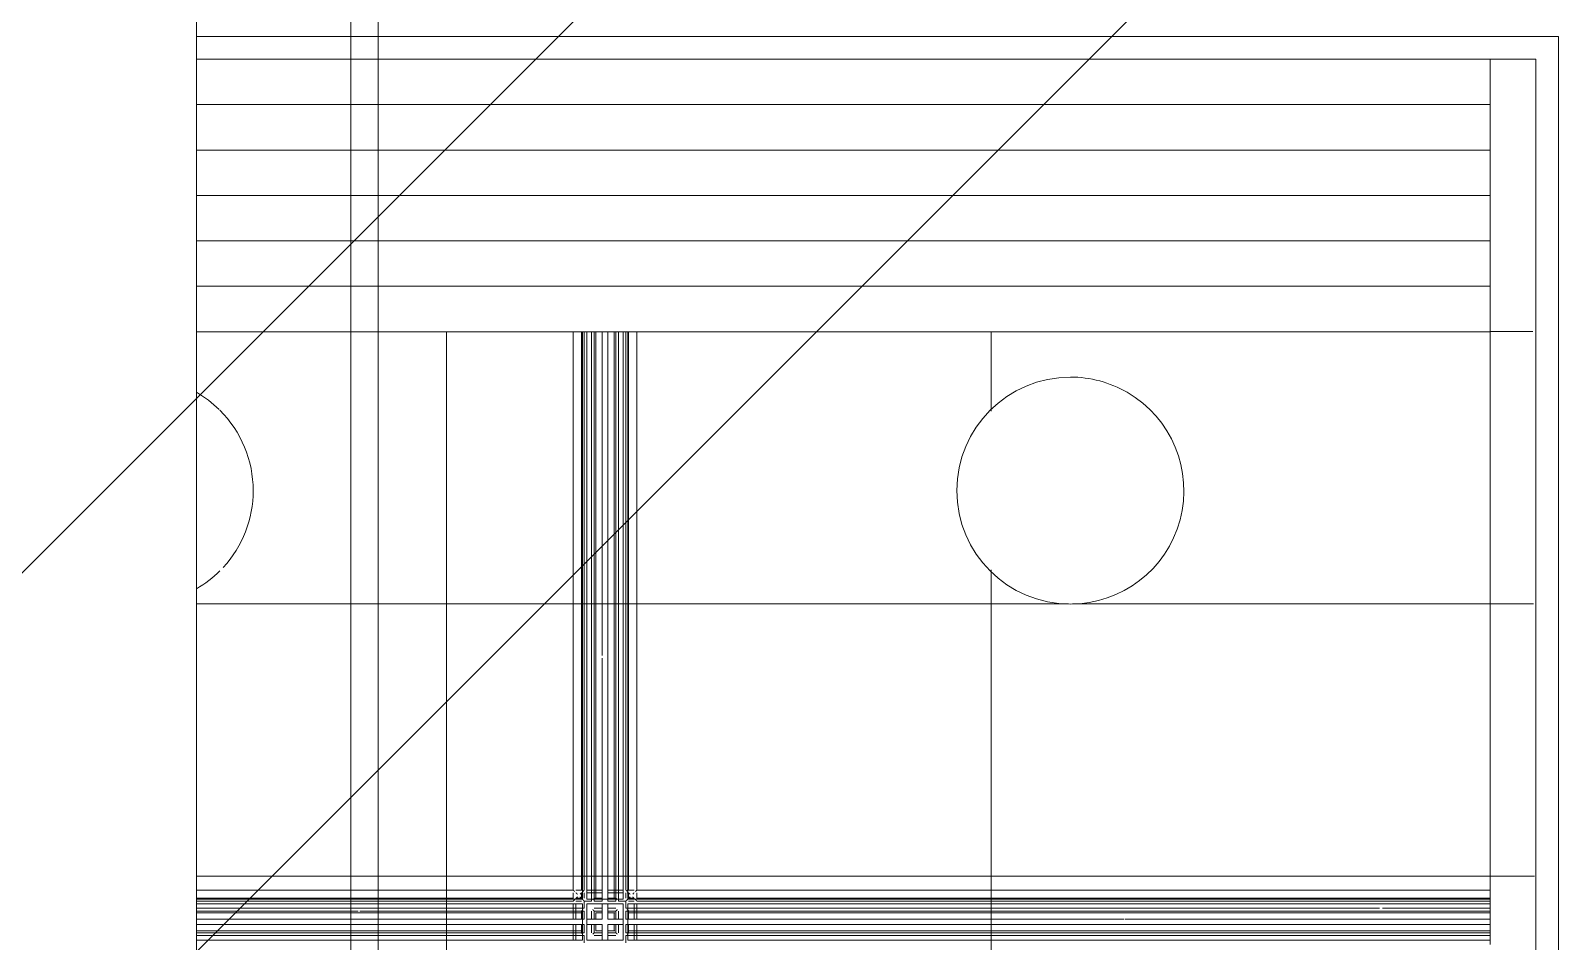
# Model space of a CAD drawing. Header units: millimetres. Extents: x -57519 to 497916, y -349472 to 446842.
# Drawn here: x 312470 to 314153, y 40661 to 41664 of the extents above; entities that cross this region are included whole.
import ezdxf

# ---------------------------------------------------------------- set-up
doc = ezdxf.new("R2010")
doc.units = ezdxf.units.MM
for name, color, linetype, lineweight in [('A-CLNG', 13, 'Continuous', 5), ('A-CLNG-PATT', 13, 'Continuous', 5), ('A-DETL-GENF', 92, 'Continuous', 5), ('A-FLOR', 192, 'Continuous', 5), ('A-FLOR-PATT', 8, 'Continuous', 5), ('A-WALL', 113, 'Continuous', 20), ('E-LITE-EQPM', 33, 'Continuous', 5)]:
    doc.layers.add(name, color=color, linetype=linetype, lineweight=lineweight)

# ---------------------------------------------------------------- blocks, each defined once
blk = doc.blocks.new('Ceilings 10 - Ceilings 10-14177161-SITE COVERAGE')
at = {"layer": 'A-CLNG'}
for p, q in [((64304.3, 41332.5), (64304.3, 40717.5)), ((64304.5, 41332.5), (64304.3, 41332.5)), ((64304.3, 41332.5), (64304.7, 41332.5)), ((64305.8, 41332.5), (64304.5, 41332.5)), ((64304.7, 41332.5), (64305.8, 41332.5)), ((64305.8, 41332.5), (64314.3, 41332.5)), ((64308.8, 41332.5), (64307.3, 41332.5)), ((64307.3, 41332.5), (64308.8, 41332.5)), ((64314.3, 41332.5), (64308.8, 41332.5)), ((64308.8, 41332.5), (64311.8, 41332.5)), ((64311.8, 41332.5), (64313.3, 41332.5)), ((64313.3, 41332.5), (64313.3, 40717.5)), ((64313.3, 41332.5), (64314.8, 41332.5)), ((64314.3, 41332.5), (64364.3, 41332.5)), ((64314.3, 40707.5), (64314.3, 41332.5)), ((64314.3, 41332.5), (64314.3, 40707.5)), ((64314.3, 41332.5), (64314.3, 40717.5)), ((64314.3, 41332.5), (64314.3, 40717.5)), ((64316.3, 41332.5), (64314.8, 41332.5)), ((64316.3, 41332.5), (64316.3, 40717.5)), ((64336.3, 41332.5), (64319.3, 41332.5)), ((64319.3, 41332.5), (64325.8, 41332.5)), ((64319.3, 41332.5), (64359.3, 41332.5)), ((64359.3, 41332.5), (64319.3, 41332.5)), ((64319.3, 40707.5), (64319.3, 41332.5)), ((64319.3, 41332.5), (64319.3, 40707.5)), ((64329.3, 41332.5), (64324.3, 41332.5)), ((64324.3, 41332.5), (64324.3, 40717.5)), ((64324.3, 41332.5), (64324.3, 40717.5)), ((64325.8, 41332.5), (64327.3, 41332.5)), ((64327.3, 40717.5), (64327.3, 41332.5)), ((64327.3, 41332.5), (64329.3, 41332.5)), ((64327.3, 41332.5), (64327.3, 40707.5)), ((64329.3, 41332.5), (64329.3, 40707.5)), ((64329.3, 41332.5), (64329.3, 40707.5)), ((64342.3, 41332.5), (64336.3, 41332.5)), ((64336.3, 41332.5), (64336.3, 40975.9)), ((64336.3, 41332.5), (64336.3, 40975.9)), ((64359.3, 41332.5), (64342.3, 41332.5)), ((64342.3, 40717.5), (64342.3, 41332.5)), ((64342.3, 41332.5), (64342.3, 40707.5)), ((64354.3, 41332.5), (64349.3, 41332.5)), ((64349.3, 41332.5), (64351.3, 41332.5)), ((64349.3, 40707.5), (64349.3, 41332.5)), ((64349.3, 41332.5), (64349.3, 40707.5)), ((64351.3, 41332.5), (64351.3, 40717.5)), ((64351.3, 41332.5), (64352.8, 41332.5)), ((64351.3, 40707.5), (64351.3, 41332.5)), ((64352.8, 41332.5), (64359.3, 41332.5)), ((64354.3, 40717.5), (64354.3, 41332.5)), ((64354.3, 41332.5), (64354.3, 40717.5)), ((64359.3, 41332.5), (64359.3, 41270.3)), ((64359.3, 41332.5), (64359.3, 41270.3)), ((64363.8, 41332.5), (64362.3, 41332.5)), ((64362.3, 41332.5), (64362.3, 40717.5)), ((64363.8, 41332.5), (64365.3, 41332.5)), ((64369.8, 41332.5), (64364.3, 41332.5)), ((64364.3, 41332.5), (64372.8, 41332.5)), ((64364.3, 41332.5), (64364.3, 40707.5)), ((64364.3, 41332.5), (64364.3, 40707.5)), ((64364.3, 41332.5), (64364.3, 40717.5)), ((64364.3, 41332.5), (64364.3, 40717.5)), ((64365.3, 40717.5), (64365.3, 41332.5)), ((64365.3, 41332.5), (64366.8, 41332.5)), ((64366.8, 41332.5), (64369.8, 41332.5)), ((64369.8, 41332.5), (64371.3, 41332.5)), ((64371.3, 41332.5), (64369.8, 41332.5)), ((64372.8, 41332.5), (64374.3, 41332.5)), ((64374.1, 41332.5), (64372.8, 41332.5)), ((64374.3, 41332.5), (64374.1, 41332.5)), ((64374.3, 40717.5), (64374.3, 41332.5)), ((64359.3, 41270), (64359.3, 40707.5)), ((64359.3, 41270), (64359.3, 40707.5)), ((64336.3, 40973.1), (64336.3, 40717.5)), ((64336.3, 40973.1), (64336.3, 40707.5)), ((64304.3, 40717.5), (63889.3, 40717.5)), ((64304.3, 40708.5), (63889.3, 40708.5)), ((63889.3, 40707.5), (64314.3, 40707.5)), ((64304.3, 40707.5), (63889.3, 40707.5)), ((64314.3, 40707.5), (63889.3, 40707.5)), ((64304.3, 40707.5), (63889.3, 40707.5)), ((64304.3, 40714.5), (64304.3, 40713)), ((64304.3, 40713), (64304.3, 40714.5)), ((64304.3, 40713), (64304.3, 40707.5)), ((64304.3, 40710), (64304.3, 40713)), ((64304.3, 40708.5), (64304.3, 40710)), ((64304.3, 40708.4), (64304.3, 40708.5)), ((64304.3, 40707), (64304.3, 40708.4)), ((64308.8, 40717.5), (64307.3, 40717.5)), ((64307.3, 40717.5), (64308.8, 40717.5)), ((64313.3, 40708.5), (64307.3, 40708.5)), ((64307.3, 40708.5), (64307.3, 40707)), ((64307.3, 40707.5), (64308.8, 40707.5)), ((64314.3, 40707.5), (64307.3, 40707.5)), ((64311.8, 40717.5), (64308.8, 40717.5)), ((64308.8, 40717.5), (64314.3, 40717.5)), ((64308.8, 40707.5), (64314.3, 40707.5)), ((64313.3, 40717.5), (64311.8, 40717.5)), ((64314.8, 40717.5), (64313.3, 40717.5)), ((64313.3, 40714.5), (64313.3, 40708.5)), ((64313.3, 40714.5), (64314.8, 40714.5)), ((64314.3, 40714.5), (64314.3, 40713)), ((64314.3, 40714.5), (64314.3, 40707.5)), ((64314.3, 40713), (64314.3, 40707.5)), ((64316.3, 40714.5), (64316.3, 40713)), ((64316.3, 40714.5), (64316.3, 40708.5)), ((64316.3, 40713), (64316.3, 40710)), ((64316.3, 40710), (64316.3, 40708.5)), ((64319.3, 40707.5), (64359.3, 40707.5)), ((64359.3, 40707.5), (64319.3, 40707.5)), ((64319.7, 40714.5), (64325.8, 40714.5)), ((64336.3, 40714.5), (64319.7, 40714.5)), ((64325.8, 40717.5), (64319.9, 40717.5)), ((64319.9, 40717.5), (64336.3, 40717.5)), ((64324.3, 40717.5), (64324.3, 40717.4)), ((64324.3, 40717.5), (64324.3, 40707.5)), ((64324.3, 40717.4), (64324.3, 40716)), ((64324.3, 40716), (64324.3, 40707.5)), ((64324.3, 40714.5), (64324.3, 40708.5)), ((64324.3, 40713), (64324.3, 40714.5)), ((64324.3, 40710), (64324.3, 40713)), ((64324.3, 40708.5), (64324.3, 40710)), ((64324.3, 40707), (64324.3, 40705.5)), ((64327.3, 40717.5), (64325.8, 40717.5)), ((64325.8, 40714.5), (64327.3, 40714.5)), ((64327.3, 40716), (64327.3, 40717.5)), ((64327.3, 40707.5), (64327.3, 40716)), ((64327.3, 40708.5), (64327.3, 40714.5)), ((64327.3, 40714.5), (64327.3, 40713)), ((64327.3, 40713), (64327.3, 40710)), ((64327.3, 40710), (64327.3, 40708.5)), ((64336.3, 40708.5), (64327.3, 40708.5)), ((64327.3, 40705.5), (64327.3, 40707)), ((64336.3, 40717.5), (64336.3, 40716)), ((64336.3, 40716), (64336.3, 40707.5)), ((64336.3, 40714.5), (64336.3, 40707.5)), ((64336.3, 40713), (64336.3, 40714.5)), ((64336.3, 40710), (64336.3, 40713)), ((64336.3, 40708.5), (64336.3, 40710)), ((64336.3, 40707.4), (64336.3, 40708.5)), ((64336.3, 40707), (64336.3, 40707.4)), ((64336.3, 40707), (64336.3, 40705.5)), ((64342.3, 40717.5), (64359.3, 40717.5)), ((64342.3, 40716), (64342.3, 40717.5)), ((64342.3, 40707.5), (64342.3, 40716)), ((64342.3, 40707.5), (64342.3, 40714.5)), ((64359.3, 40714.5), (64342.3, 40714.5)), ((64342.3, 40714.5), (64342.3, 40713)), ((64342.3, 40713), (64342.3, 40710)), ((64342.3, 40710), (64342.3, 40708.5)), ((64351.3, 40708.5), (64342.3, 40708.5)), ((64342.3, 40708.5), (64342.3, 40707.4)), ((64342.3, 40707.4), (64342.3, 40707)), ((64342.3, 40705.5), (64342.3, 40707)), ((64352.8, 40717.5), (64351.3, 40717.5)), ((64351.3, 40717.5), (64351.3, 40716)), ((64351.3, 40716), (64351.3, 40707.5)), ((64351.3, 40714.5), (64351.3, 40708.5)), ((64351.3, 40714.5), (64352.8, 40714.5)), ((64351.3, 40713), (64351.3, 40714.5)), ((64351.3, 40710), (64351.3, 40713)), ((64351.3, 40708.5), (64351.3, 40710)), ((64351.3, 40707), (64351.3, 40705.5)), ((64359.3, 40717.5), (64352.8, 40717.5)), ((64352.8, 40714.5), (64359.3, 40714.5)), ((64354.3, 40717.4), (64354.3, 40717.5)), ((64354.3, 40707.5), (64354.3, 40717.5)), ((64354.3, 40716), (64354.3, 40717.4)), ((64354.3, 40716), (64354.3, 40707.5)), ((64354.3, 40714.5), (64354.3, 40713)), ((64354.3, 40714.5), (64354.3, 40708.5)), ((64354.3, 40713), (64354.3, 40710)), ((64354.3, 40710), (64354.3, 40708.5)), ((64354.3, 40705.5), (64354.3, 40707)), ((64362.3, 40714.5), (64362.3, 40708.5)), ((64362.3, 40713), (64362.3, 40714.5)), ((64362.3, 40710), (64362.3, 40713)), ((64362.3, 40708.5), (64362.3, 40710)), ((64365.3, 40717.5), (64363.8, 40717.5)), ((64363.8, 40714.5), (64365.3, 40714.5)), ((64364.3, 40717.5), (64369.8, 40717.5)), ((64364.3, 40714.5), (64364.3, 40707.5)), ((64364.3, 40713), (64364.3, 40714.5)), ((64364.3, 40713), (64364.3, 40707.5)), ((64364.3, 40707.5), (65314.3, 40707.5)), ((65314.3, 40707.5), (64364.3, 40707.5)), ((64371.3, 40707.5), (64364.3, 40707.5)), ((64364.3, 40707.5), (64369.8, 40707.5)), ((64366.8, 40717.5), (64365.3, 40717.5)), ((64365.3, 40708.5), (64365.3, 40714.5)), ((64371.3, 40708.5), (64365.3, 40708.5)), ((64369.8, 40717.5), (64366.8, 40717.5)), ((64369.8, 40717.5), (64371.3, 40717.5)), ((64371.3, 40717.5), (64369.8, 40717.5)), ((64369.8, 40707.5), (64371.3, 40707.5)), ((64371.3, 40707), (64371.3, 40708.5)), ((65314.3, 40717.5), (64374.3, 40717.5)), ((64374.3, 40714.5), (64374.3, 40713)), ((64374.3, 40713), (64374.3, 40714.5)), ((64374.3, 40713), (64374.3, 40710)), ((64374.3, 40707.5), (64374.3, 40713)), ((64374.3, 40710), (64374.3, 40708.5)), ((65314.3, 40708.5), (64374.3, 40708.5)), ((64374.3, 40708.5), (64374.3, 40708.4)), ((64374.3, 40708.4), (64374.3, 40707)), ((65314.3, 40707.5), (64374.3, 40707.5)), ((65314.3, 40707.5), (64374.3, 40707.5)), ((65314.3, 40716), (65314.3, 40717.5)), ((65314.3, 40717.5), (65314.3, 40717.4)), ((65314.3, 40717.4), (65314.3, 40716)), ((65314.3, 40716), (65314.3, 40707.5)), ((65314.3, 40713), (65314.3, 40714.5)), ((65314.3, 40714.5), (65314.3, 40713)), ((65314.3, 40707.5), (65314.3, 40713)), ((65314.3, 40713), (65314.3, 40710)), ((65314.3, 40710), (65314.3, 40708.5)), ((65314.3, 40708.5), (65314.3, 40708.4)), ((65314.3, 40708.4), (65314.3, 40707)), ((65314.3, 40707.5), (65314.3, 40657.5)), ((65314.3, 40705.5), (65314.3, 40707)), ((64304.3, 40705.5), (63889.3, 40705.5)), ((63889.3, 40702.5), (64314.3, 40702.5)), ((64314.3, 40702.5), (63889.3, 40702.5)), ((64304.3, 40697.5), (63889.3, 40697.5)), ((64304.3, 40697.5), (63889.3, 40697.5)), ((63889.3, 40694.5), (64067.3, 40694.5)), ((63889.3, 40694.5), (64067.3, 40694.5)), ((63889.3, 40692.5), (64314.3, 40692.5)), ((64314.3, 40692.5), (63889.3, 40692.5)), ((64069.2, 40694.5), (64304.3, 40694.5)), ((64069.2, 40694.5), (64314.3, 40694.5)), ((64304.3, 40685.5), (64304.3, 40702.5)), ((64304.3, 40702.5), (64304.3, 40696)), ((64304.3, 40697.5), (64304.3, 40697.5)), ((64304.3, 40697.5), (64305.8, 40697.5)), ((64314.3, 40697.5), (64304.3, 40697.5)), ((64304.3, 40694.5), (64304.3, 40696)), ((64304.3, 40694.5), (64304.3, 40694.5)), ((64305.8, 40694.5), (64304.3, 40694.5)), ((64305.8, 40697.5), (64314.3, 40697.5)), ((64314.3, 40694.5), (64305.8, 40694.5)), ((64313.3, 40705.5), (64307.3, 40705.5)), ((64307.3, 40705.5), (64308.8, 40705.5)), ((64307.3, 40702.5), (64307.3, 40685.5)), ((64307.3, 40702.5), (64307.3, 40696)), ((64313.3, 40697.5), (64307.3, 40697.5)), ((64308.8, 40697.5), (64307.3, 40697.5)), ((64307.3, 40696), (64307.3, 40694.5)), ((64307.3, 40694.5), (64313.3, 40694.5)), ((64307.3, 40694.5), (64308.8, 40694.5)), ((64308.8, 40705.5), (64311.8, 40705.5)), ((64311.8, 40697.5), (64308.8, 40697.5)), ((64308.8, 40694.5), (64311.8, 40694.5)), ((64311.8, 40705.5), (64313.3, 40705.5)), ((64313.3, 40697.5), (64311.8, 40697.5)), ((64311.8, 40694.5), (64313.3, 40694.5)), ((64313.3, 40694.5), (64313.3, 40685.5)), ((64314.3, 40702.5), (64314.3, 40662.5)), ((64314.3, 40662.5), (64314.3, 40702.5)), ((64314.8, 40697.5), (64316.3, 40697.5)), ((64316.3, 40694.5), (64314.8, 40694.5)), ((64316.3, 40705.5), (64316.3, 40697.5)), ((64324.3, 40705.5), (64316.3, 40705.5)), ((64316.3, 40694.5), (64316.3, 40685.5)), ((64319.3, 40662.5), (64319.3, 40702.5)), ((64359.3, 40702.5), (64319.3, 40702.5)), ((64319.3, 40702.5), (64359.3, 40702.5)), ((64319.3, 40702.5), (64319.3, 40662.5)), ((64324.3, 40694.5), (64324.3, 40685.5)), ((64324.3, 40694.5), (64324.3, 40692.5)), ((64324.3, 40692.5), (64324.3, 40685.5)), ((64336.3, 40705.5), (64327.3, 40705.5)), ((64336.3, 40697.5), (64327.3, 40697.5)), ((64329.3, 40697.5), (64327.3, 40697.5)), ((64327.3, 40694.5), (64336.3, 40694.5)), ((64327.3, 40685.5), (64327.3, 40694.5)), ((64327.3, 40694.5), (64336.3, 40694.5)), ((64327.3, 40694.5), (64327.3, 40685.5)), ((64336.3, 40697.5), (64329.3, 40697.5)), ((64329.3, 40692.5), (64336.3, 40692.5)), ((64329.3, 40692.5), (64329.3, 40685.5)), ((64329.3, 40692.5), (64329.3, 40685.5)), ((64336.3, 40692.5), (64329.3, 40692.5)), ((64336.3, 40702.5), (64336.3, 40685.5)), ((64336.3, 40696), (64336.3, 40702.5)), ((64336.3, 40702.5), (64336.3, 40685.5)), ((64336.3, 40697.5), (64336.3, 40692.5)), ((64336.3, 40694.5), (64336.3, 40696)), ((64336.3, 40692.5), (64336.3, 40694.5)), ((64351.3, 40705.5), (64342.3, 40705.5)), ((64342.3, 40685.5), (64342.3, 40702.5)), ((64342.3, 40702.5), (64342.3, 40696)), ((64342.3, 40702.5), (64342.3, 40685.5)), ((64351.3, 40697.5), (64342.3, 40697.5)), ((64349.3, 40697.5), (64342.3, 40697.5)), ((64342.3, 40692.5), (64342.3, 40697.5)), ((64342.3, 40696), (64342.3, 40694.5)), ((64342.3, 40694.5), (64351.3, 40694.5)), ((64342.3, 40694.5), (64351.3, 40694.5)), ((64342.3, 40694.5), (64342.3, 40692.5)), ((64342.3, 40692.5), (64349.3, 40692.5)), ((64349.3, 40692.5), (64342.3, 40692.5)), ((64351.3, 40697.5), (64349.3, 40697.5)), ((64349.3, 40685.5), (64349.3, 40692.5)), ((64349.3, 40692.5), (64349.3, 40685.5)), ((64351.3, 40694.5), (64351.3, 40685.5)), ((64351.3, 40685.5), (64351.3, 40694.5)), ((64362.3, 40705.5), (64354.3, 40705.5)), ((64354.3, 40692.5), (64354.3, 40694.5)), ((64354.3, 40694.5), (64354.3, 40685.5)), ((64354.3, 40685.5), (64354.3, 40692.5)), ((64359.3, 40702.5), (64359.3, 40662.5)), ((64359.3, 40702.5), (64359.3, 40662.5)), ((64362.3, 40705.5), (64362.3, 40697.5)), ((64362.3, 40697.5), (64363.8, 40697.5)), ((64362.3, 40694.5), (64362.3, 40685.5)), ((64363.8, 40694.5), (64362.3, 40694.5)), ((64364.3, 40702.5), (65314.3, 40702.5)), ((65314.3, 40702.5), (64364.3, 40702.5)), ((64364.3, 40662.5), (64364.3, 40702.5)), ((64364.3, 40702.5), (64364.3, 40662.5)), ((64364.3, 40697.5), (64372.8, 40697.5)), ((64374.3, 40697.5), (64364.3, 40697.5)), ((64364.3, 40694.5), (65314.3, 40694.5)), ((64372.8, 40694.5), (64364.3, 40694.5)), ((64364.3, 40692.5), (65314.3, 40692.5)), ((65314.3, 40692.5), (64364.3, 40692.5)), ((64371.3, 40705.5), (64365.3, 40705.5)), ((64365.3, 40705.5), (64366.8, 40705.5)), ((64371.3, 40697.5), (64365.3, 40697.5)), ((64366.8, 40697.5), (64365.3, 40697.5)), ((64365.3, 40694.5), (64371.3, 40694.5)), ((64365.3, 40685.5), (64365.3, 40694.5)), ((64365.3, 40694.5), (64366.8, 40694.5)), ((64366.8, 40705.5), (64369.8, 40705.5)), ((64369.8, 40697.5), (64366.8, 40697.5)), ((64366.8, 40694.5), (64369.8, 40694.5)), ((64369.8, 40705.5), (64371.3, 40705.5)), ((64371.3, 40697.5), (64369.8, 40697.5)), ((64369.8, 40694.5), (64371.3, 40694.5)), ((64371.3, 40696), (64371.3, 40702.5)), ((64371.3, 40702.5), (64371.3, 40685.5)), ((64371.3, 40694.5), (64371.3, 40696)), ((64372.8, 40697.5), (64374.2, 40697.5)), ((64374.3, 40694.5), (64372.8, 40694.5)), ((64374.2, 40697.5), (64374.3, 40697.5)), ((65314.3, 40705.5), (64374.3, 40705.5)), ((64374.3, 40696), (64374.3, 40702.5)), ((64374.3, 40702.5), (64374.3, 40685.5)), ((65192.4, 40697.5), (64374.3, 40697.5)), ((65192.4, 40697.5), (64374.3, 40697.5)), ((64374.3, 40696), (64374.3, 40694.5)), ((64374.3, 40694.5), (65314.3, 40694.5)), ((64374.3, 40694.5), (64374.3, 40694.5)), ((65314.3, 40697.5), (65195.5, 40697.5)), ((65314.3, 40697.5), (65195.5, 40697.5)), ((65314.3, 40685.5), (65314.3, 40702.5)), ((65314.3, 40702.5), (65314.3, 40696)), ((65314.3, 40702.5), (65314.3, 40662.5)), ((65314.3, 40662.5), (65314.3, 40702.5)), ((65314.3, 40692.5), (65314.3, 40697.5)), ((65314.3, 40696), (65314.3, 40694.5)), ((65314.3, 40694.5), (65314.3, 40694.5)), ((65314.3, 40694.5), (65314.3, 40692.5)), ((63889.3, 40685.5), (64304.3, 40685.5)), ((64314.3, 40685.5), (63889.3, 40685.5)), ((63889.3, 40679.5), (64314.3, 40679.5)), ((64304.3, 40679.5), (63889.3, 40679.5)), ((63889.3, 40672.5), (64314.3, 40672.5)), ((64314.3, 40672.5), (63889.3, 40672.5)), ((64304.3, 40685.5), (64305.8, 40685.5)), ((64304.3, 40662.9), (64304.3, 40679.5)), ((64305.8, 40679.5), (64304.3, 40679.5)), ((64305.8, 40685.5), (64314.3, 40685.5)), ((64314.3, 40679.5), (64305.8, 40679.5)), ((64308.8, 40685.5), (64307.3, 40685.5)), ((64307.3, 40685.5), (64314.3, 40685.5)), ((64307.3, 40679.5), (64308.8, 40679.5)), ((64307.3, 40679.5), (64307.3, 40662.8)), ((64314.3, 40679.5), (64307.3, 40679.5)), ((64311.8, 40685.5), (64308.8, 40685.5)), ((64308.8, 40679.5), (64311.8, 40679.5)), ((64313.3, 40685.5), (64311.8, 40685.5)), ((64311.8, 40679.5), (64313.3, 40679.5)), ((64314.4, 40685.5), (64313.3, 40685.5)), ((64313.3, 40679.5), (64313.3, 40670.5)), ((64313.3, 40679.5), (64314.4, 40679.5)), ((64314.8, 40685.5), (64314.4, 40685.5)), ((64314.4, 40679.5), (64314.8, 40679.5)), ((64314.8, 40685.5), (64316.3, 40685.5)), ((64316.3, 40679.5), (64314.8, 40679.5)), ((64316.3, 40679.5), (64316.3, 40670.5)), ((64325.8, 40685.5), (64319.3, 40685.5)), ((64319.3, 40685.5), (64336.3, 40685.5)), ((64336.3, 40685.5), (64319.3, 40685.5)), ((64319.3, 40679.5), (64336.3, 40679.5)), ((64319.3, 40679.5), (64325.8, 40679.5)), ((64336.3, 40679.5), (64319.3, 40679.5)), ((64324.3, 40685.5), (64329.3, 40685.5)), ((64324.3, 40679.5), (64324.3, 40670.5)), ((64324.3, 40679.5), (64324.3, 40672.5)), ((64329.3, 40679.5), (64324.3, 40679.5)), ((64324.3, 40672.5), (64324.3, 40670.5)), ((64327.3, 40685.5), (64325.8, 40685.5)), ((64325.8, 40679.5), (64327.3, 40679.5)), ((64329.3, 40685.5), (64327.3, 40685.5)), ((64327.3, 40670.5), (64327.3, 40679.5)), ((64327.3, 40679.5), (64329.3, 40679.5)), ((64327.3, 40679.5), (64327.3, 40670.5)), ((64329.3, 40679.5), (64329.3, 40672.5)), ((64329.3, 40679.5), (64329.3, 40672.5)), ((64329.3, 40672.5), (64336.3, 40672.5)), ((64336.3, 40672.5), (64329.3, 40672.5)), ((64336.3, 40679.5), (64336.3, 40662.5)), ((64336.3, 40679.5), (64336.3, 40662.5)), ((64336.3, 40672.5), (64336.3, 40667.5)), ((64336.3, 40670.5), (64336.3, 40672.5)), ((64342.3, 40685.5), (64359.3, 40685.5)), ((64359.3, 40685.5), (64342.3, 40685.5)), ((64342.3, 40679.5), (64359.3, 40679.5)), ((64342.3, 40662.5), (64342.3, 40679.5)), ((64359.3, 40679.5), (64342.3, 40679.5)), ((64342.3, 40679.5), (64342.3, 40662.5)), ((64342.3, 40672.5), (64349.3, 40672.5)), ((64349.3, 40672.5), (64342.3, 40672.5)), ((64342.3, 40672.5), (64342.3, 40670.5)), ((64342.3, 40667.5), (64342.3, 40672.5)), ((64349.3, 40685.5), (64354.3, 40685.5)), ((64351.3, 40685.5), (64349.3, 40685.5)), ((64349.3, 40672.5), (64349.3, 40679.5)), ((64354.3, 40679.5), (64349.3, 40679.5)), ((64349.3, 40679.5), (64351.3, 40679.5)), ((64349.3, 40679.5), (64349.3, 40672.5)), ((64352.8, 40685.5), (64351.3, 40685.5)), ((64351.3, 40679.5), (64351.3, 40670.5)), ((64351.3, 40670.5), (64351.3, 40679.5)), ((64351.3, 40679.5), (64352.8, 40679.5)), ((64359.3, 40685.5), (64352.8, 40685.5)), ((64352.8, 40679.5), (64359.3, 40679.5)), ((64354.3, 40672.5), (64354.3, 40679.5)), ((64354.3, 40679.5), (64354.3, 40670.5)), ((64354.3, 40670.5), (64354.3, 40672.5)), ((64362.3, 40685.5), (64363.8, 40685.5)), ((64362.3, 40679.5), (64362.3, 40670.5)), ((64363.8, 40679.5), (64362.3, 40679.5)), ((64364.2, 40685.5), (64363.8, 40685.5)), ((64363.8, 40679.5), (64364.2, 40679.5)), ((64365.3, 40685.5), (64364.2, 40685.5)), ((64364.2, 40679.5), (64365.3, 40679.5)), ((64364.3, 40685.5), (64371.3, 40685.5)), ((64364.3, 40685.5), (64372.8, 40685.5)), ((64910.5, 40685.5), (64364.3, 40685.5)), ((64364.3, 40679.5), (65314.3, 40679.5)), ((64372.8, 40679.5), (64364.3, 40679.5)), ((64371.3, 40679.5), (64364.3, 40679.5)), ((64364.3, 40672.5), (65314.3, 40672.5)), ((65314.3, 40672.5), (64364.3, 40672.5)), ((64366.8, 40685.5), (64365.3, 40685.5)), ((64365.3, 40670.5), (64365.3, 40679.5)), ((64365.3, 40679.5), (64366.8, 40679.5)), ((64369.8, 40685.5), (64366.8, 40685.5)), ((64366.8, 40679.5), (64369.8, 40679.5)), ((64371.3, 40685.5), (64369.8, 40685.5)), ((64369.8, 40679.5), (64371.3, 40679.5)), ((64371.3, 40679.5), (64371.3, 40662.8)), ((64372.8, 40685.5), (64374.3, 40685.5)), ((64374.3, 40679.5), (64372.8, 40679.5)), ((64374.3, 40685.5), (64910.5, 40685.5)), ((64374.3, 40679.5), (64374.3, 40662.9)), ((65314.3, 40679.5), (64374.3, 40679.5)), ((64911.6, 40685.5), (65314.3, 40685.5)), ((65314.3, 40685.5), (64911.6, 40685.5)), ((65314.3, 40679.5), (65314.3, 40685.5)), ((65314.3, 40662.5), (65314.3, 40679.5)), ((65314.3, 40667.5), (65314.3, 40672.5)), ((65314.3, 40672.5), (65314.3, 40670.5)), ((64304.3, 40670.5), (63889.3, 40670.5)), ((64314.3, 40670.5), (63889.3, 40670.5)), ((63889.3, 40667.5), (64304.3, 40667.5)), ((64304.3, 40667.5), (63889.3, 40667.5)), ((64314.3, 40662.5), (63889.3, 40662.5)), ((64314.3, 40662.5), (63889.3, 40662.5)), ((64304.3, 40670.4), (64304.3, 40670.5)), ((64304.3, 40670.5), (64305.8, 40670.5)), ((64304.3, 40669), (64304.3, 40670.4)), ((64304.3, 40669), (64304.3, 40662.9)), ((64304.3, 40667.5), (64314.3, 40667.5)), ((64304.3, 40667.5), (64304.3, 40667.5)), ((64305.8, 40667.5), (64304.3, 40667.5)), ((64305.8, 40670.5), (64314.3, 40670.5)), ((64314.3, 40667.5), (64305.8, 40667.5)), ((64313.3, 40670.5), (64307.3, 40670.5)), ((64308.8, 40670.5), (64307.3, 40670.5)), ((64307.3, 40670.5), (64307.3, 40669)), ((64307.3, 40669), (64307.3, 40662.8)), ((64313.3, 40667.5), (64307.3, 40667.5)), ((64307.3, 40667.5), (64308.8, 40667.5)), ((64311.8, 40670.5), (64308.8, 40670.5)), ((64308.8, 40667.5), (64311.8, 40667.5)), ((64313.3, 40670.5), (64311.8, 40670.5)), ((64311.8, 40667.5), (64313.3, 40667.5)), ((64314.8, 40670.5), (64316.3, 40670.5)), ((64316.3, 40667.5), (64314.8, 40667.5)), ((64316.3, 40667.5), (64316.3, 40659.5)), ((64319.3, 40662.5), (64359.3, 40662.5)), ((64359.3, 40662.5), (64319.3, 40662.5)), ((64336.3, 40670.5), (64327.3, 40670.5)), ((64336.3, 40670.5), (64327.3, 40670.5)), ((64336.3, 40667.5), (64327.3, 40667.5)), ((64327.3, 40667.5), (64329.3, 40667.5)), ((64329.3, 40667.5), (64336.3, 40667.5)), ((64336.3, 40669), (64336.3, 40670.5)), ((64336.3, 40662.5), (64336.3, 40669)), ((64350, 40670.5), (64342.3, 40670.5)), ((64350, 40670.5), (64342.3, 40670.5)), ((64342.3, 40670.5), (64342.3, 40669)), ((64342.3, 40669), (64342.3, 40662.5)), ((64342.3, 40667.5), (64349.3, 40667.5)), ((64351.3, 40667.5), (64342.3, 40667.5)), ((64349.3, 40667.5), (64351.3, 40667.5)), ((64351.3, 40670.5), (64350, 40670.5)), ((64351.3, 40670.5), (64350, 40670.5)), ((64362.3, 40670.5), (64363.8, 40670.5)), ((64362.3, 40667.5), (64362.3, 40659.5)), ((64363.8, 40667.5), (64362.3, 40667.5)), ((64364.3, 40670.5), (64372.8, 40670.5)), ((65314.3, 40670.5), (64364.3, 40670.5)), ((64364.3, 40667.5), (64374.3, 40667.5)), ((64372.8, 40667.5), (64364.3, 40667.5)), ((65314.3, 40662.5), (64364.3, 40662.5)), ((65314.3, 40662.5), (64364.3, 40662.5)), ((64371.3, 40670.5), (64365.3, 40670.5)), ((64366.8, 40670.5), (64365.3, 40670.5)), ((64371.3, 40667.5), (64365.3, 40667.5)), ((64365.3, 40667.5), (64366.8, 40667.5)), ((64369.8, 40670.5), (64366.8, 40670.5)), ((64366.8, 40667.5), (64369.8, 40667.5)), ((64371.3, 40670.5), (64369.8, 40670.5)), ((64369.8, 40667.5), (64371.3, 40667.5)), ((64371.3, 40669), (64371.3, 40670.5)), ((64371.3, 40662.8), (64371.3, 40669)), ((64372.8, 40670.5), (64374.3, 40670.5)), ((64374.2, 40667.5), (64372.8, 40667.5)), ((64374.3, 40667.5), (64374.2, 40667.5)), ((65314.3, 40670.5), (64374.3, 40670.5)), ((64374.3, 40670.5), (64374.3, 40670.4)), ((64374.3, 40670.4), (64374.3, 40669)), ((64374.3, 40662.9), (64374.3, 40669)), ((64374.3, 40667.5), (65314.3, 40667.5)), ((65314.3, 40667.5), (64374.3, 40667.5)), ((65314.3, 40670.5), (65314.3, 40670.4)), ((65314.3, 40670.4), (65314.3, 40669)), ((65314.3, 40669), (65314.3, 40662.5))]:
    blk.add_line(p, q, dxfattribs=at)
for points in [[(64304.3, 40717.4), (64304.3, 40717.4), (64304.3, 40717.5), (64304.3, 40717.5), (64304.3, 40717.5)], [(64304.3, 40717.5), (64304.3, 40717.5), (64304.3, 40717.5), (64304.3, 40717.4), (64304.3, 40717.4)], [(64304.3, 40717.4), (64304.4, 40717.4), (64304.4, 40717.4), (64304.5, 40717.3), (64304.6, 40717.2), (64304.7, 40717.1), (64304.7, 40717.1)], [(64308.2, 40709.4), (64308.2, 40709.4), (64308.1, 40709.3), (64308, 40709.1), (64307.8, 40709), (64307.7, 40708.9), (64307.6, 40708.8), (64307.5, 40708.7), (64307.4, 40708.6), (64307.3, 40708.5), (64307.3, 40708.5), (64307.3, 40708.5), (64307.3, 40708.5)], [(64308.8, 40710), (64308.7, 40709.9), (64308.5, 40709.7), (64308.3, 40709.5), (64308.2, 40709.4)], [(64311.8, 40713), (64311.9, 40713.1), (64312.1, 40713.3), (64312.3, 40713.5), (64312.4, 40713.6)], [(64312.4, 40713.6), (64312.4, 40713.6), (64312.5, 40713.7), (64312.6, 40713.8), (64312.8, 40714), (64312.9, 40714.1), (64313, 40714.2), (64313.1, 40714.3), (64313.2, 40714.4), (64313.2, 40714.4), (64313.3, 40714.5), (64313.3, 40714.5), (64313.3, 40714.5)], [(64314.8, 40716), (64314.9, 40716.1), (64315, 40716.2), (64315.1, 40716.3)], [(64316.2, 40717.4), (64316.3, 40717.4), (64316.3, 40717.5), (64316.3, 40717.5), (64316.3, 40717.5)], [(64326.4, 40707.6), (64326.3, 40707.5), (64326.1, 40707.3), (64325.9, 40707.1), (64325.8, 40707)], [(64327.3, 40708.5), (64327.3, 40708.5), (64327.3, 40708.5), (64327.2, 40708.4), (64327.2, 40708.4), (64327.1, 40708.3), (64327, 40708.2), (64326.9, 40708.1), (64326.8, 40708), (64326.6, 40707.8), (64326.5, 40707.7), (64326.4, 40707.6), (64326.4, 40707.6)], [(64352.2, 40707.6), (64352.2, 40707.6), (64352.1, 40707.7), (64352, 40707.8), (64351.8, 40708), (64351.7, 40708.1), (64351.6, 40708.2), (64351.5, 40708.3), (64351.4, 40708.4), (64351.3, 40708.4), (64351.3, 40708.5), (64351.3, 40708.5), (64351.3, 40708.5)], [(64352.8, 40707), (64352.7, 40707.1), (64352.5, 40707.3), (64352.3, 40707.5), (64352.2, 40707.6)], [(64362.3, 40717.5), (64362.3, 40717.5), (64362.3, 40717.5), (64362.3, 40717.4), (64362.3, 40717.4)], [(64364.4, 40707.6), (64364.3, 40707.5), (64364.1, 40707.3), (64363.9, 40707.1), (64363.8, 40707)], [(64365.3, 40708.5), (64365.3, 40708.5), (64365.3, 40708.5), (64365.2, 40708.4), (64365.2, 40708.4), (64365.1, 40708.3), (64365, 40708.2), (64364.9, 40708.1), (64364.8, 40708), (64364.6, 40707.8), (64364.5, 40707.7), (64364.4, 40707.6), (64364.4, 40707.6)], [(64365.3, 40714.5), (64365.3, 40714.5), (64365.3, 40714.5), (64365.3, 40714.4), (64365.4, 40714.4), (64365.5, 40714.3), (64365.6, 40714.2), (64365.7, 40714.1), (64365.8, 40714), (64366, 40713.8), (64366.1, 40713.7), (64366.2, 40713.6), (64366.2, 40713.6)], [(64366.2, 40713.6), (64366.3, 40713.5), (64366.5, 40713.3), (64366.7, 40713.1), (64366.8, 40713)], [(64370.4, 40709.4), (64370.3, 40709.5), (64370.1, 40709.7), (64369.9, 40709.9), (64369.8, 40710)], [(64371.3, 40708.5), (64371.3, 40708.5), (64371.3, 40708.5), (64371.2, 40708.5), (64371.2, 40708.6), (64371.1, 40708.7), (64371, 40708.8), (64370.9, 40708.9), (64370.8, 40709), (64370.6, 40709.1), (64370.5, 40709.3), (64370.4, 40709.4), (64370.4, 40709.4)], [(64373.9, 40717.1), (64373.9, 40717.1), (64374, 40717.2), (64374.1, 40717.3), (64374.2, 40717.4), (64374.2, 40717.4), (64374.2, 40717.4)], [(64374.2, 40717.4), (64374.3, 40717.4), (64374.3, 40717.5), (64374.3, 40717.5), (64374.3, 40717.5)], [(64374.3, 40717.5), (64374.3, 40717.5), (64374.3, 40717.5), (64374.3, 40717.4), (64374.2, 40717.4)], [(64304.3, 40705.5), (64304.3, 40705.5), (64304.3, 40705.5), (64304.3, 40705.5), (64304.3, 40705.5)], [(64313.3, 40694.5), (64313.3, 40694.5), (64313.3, 40694.5), (64313.3, 40694.5), (64313.4, 40694.6), (64313.5, 40694.7), (64313.6, 40694.8), (64313.7, 40694.9), (64313.8, 40695), (64314, 40695.1), (64314.1, 40695.3), (64314.2, 40695.4), (64314.2, 40695.4)], [(64314.2, 40695.4), (64314.3, 40695.5), (64314.5, 40695.7), (64314.7, 40695.9), (64314.8, 40696)], [(64325.8, 40696), (64325.9, 40695.9), (64326, 40695.8), (64326.1, 40695.7)], [(64326.6, 40695.1), (64326.7, 40695.1), (64326.8, 40695), (64326.9, 40694.9), (64327, 40694.8), (64327.1, 40694.7), (64327.2, 40694.6), (64327.2, 40694.6), (64327.2, 40694.5)], [(64327.2, 40694.5), (64327.3, 40694.5), (64327.3, 40694.5), (64327.3, 40694.5), (64327.3, 40694.5)], [(64363.8, 40696), (64363.9, 40695.9), (64364.1, 40695.7), (64364.3, 40695.5), (64364.4, 40695.4)], [(64364.4, 40695.4), (64364.4, 40695.4), (64364.5, 40695.3), (64364.6, 40695.1), (64364.8, 40695), (64364.9, 40694.9), (64365, 40694.8), (64365.1, 40694.7), (64365.2, 40694.6), (64365.2, 40694.5), (64365.3, 40694.5), (64365.3, 40694.5), (64365.3, 40694.5)], [(64374.3, 40705.5), (64374.3, 40705.5), (64374.3, 40705.5), (64374.3, 40705.5), (64374.2, 40705.5)], [(64314.2, 40669.6), (64314.2, 40669.6), (64314.1, 40669.7), (64314, 40669.8), (64313.8, 40670), (64313.7, 40670.1), (64313.6, 40670.2), (64313.5, 40670.3), (64313.4, 40670.4), (64313.3, 40670.4), (64313.3, 40670.5), (64313.3, 40670.5), (64313.3, 40670.5)], [(64314.8, 40669), (64314.7, 40669.1), (64314.5, 40669.3), (64314.3, 40669.5), (64314.2, 40669.6)], [(64351.5, 40670.3), (64351.5, 40670.3), (64351.4, 40670.4), (64351.3, 40670.4), (64351.3, 40670.5), (64351.3, 40670.5), (64351.3, 40670.5)], [(64351.7, 40670.1), (64351.7, 40670.1), (64351.6, 40670.2), (64351.5, 40670.3), (64351.5, 40670.3)], [(64352, 40669.8), (64351.9, 40669.9), (64351.8, 40670), (64351.7, 40670), (64351.7, 40670.1)], [(64352.2, 40669.6), (64352.2, 40669.6), (64352.1, 40669.7), (64352, 40669.8), (64352, 40669.8)], [(64352.8, 40669), (64352.7, 40669.1), (64352.5, 40669.3), (64352.3, 40669.5), (64352.2, 40669.6)], [(64364.4, 40669.6), (64364.3, 40669.5), (64364.1, 40669.3), (64363.9, 40669.1), (64363.8, 40669)], [(64365.3, 40670.5), (64365.3, 40670.5), (64365.3, 40670.5), (64365.2, 40670.4), (64365.2, 40670.4), (64365.1, 40670.3), (64365, 40670.2), (64364.9, 40670.1), (64364.8, 40670), (64364.6, 40669.8), (64364.5, 40669.7), (64364.4, 40669.6), (64364.4, 40669.6)]]:
    blk.add_open_spline(points, degree=3, dxfattribs=at)
for points, knots in [([(64305.8, 40716), (64305.7, 40716.1), (64305.5, 40716.3), (64305.3, 40716.5), (64305.1, 40716.7), (64305, 40716.8), (64304.8, 40717), (64304.7, 40717.1), (64304.6, 40717.2), (64304.5, 40717.3), (64304.4, 40717.4), (64304.4, 40717.4), (64304.3, 40717.4)], [-1, -1, -1, -1, -0.8571429, -0.7142857, -0.6428571, -0.5714286, -0.5, -0.4285714, -0.3571429, -0.2857143, -0.2142857, -0.1428571, -0.1428571, -0.1428571, -0.1428571]), ([(64305.8, 40707), (64305.7, 40706.9), (64305.5, 40706.7), (64305.3, 40706.5), (64305.1, 40706.3), (64305, 40706.1), (64304.8, 40706), (64304.7, 40705.9), (64304.6, 40705.8), (64304.5, 40705.7), (64304.4, 40705.6), (64304.4, 40705.6), (64304.3, 40705.5)], [-1, -1, -1, -1, -0.8571429, -0.7142857, -0.6428571, -0.5714286, -0.5, -0.4285714, -0.3571429, -0.2857143, -0.2142857, -0.1428571, -0.1428571, -0.1428571, -0.1428571]), ([(64304.7, 40717.1), (64304.7, 40717), (64304.8, 40717), (64305, 40716.8), (64305.1, 40716.7), (64305.3, 40716.5), (64305.5, 40716.3), (64305.7, 40716.1), (64305.8, 40716)], [-0.5714286, -0.5714286, -0.5714286, -0.5714286, -0.5, -0.4285714, -0.3571429, -0.2857143, -0.1428571, 0, 0, 0, 0]), ([(64307.3, 40714.5), (64307.3, 40714.5), (64307.3, 40714.5), (64307.3, 40714.4), (64307.4, 40714.4), (64307.5, 40714.3), (64307.6, 40714.2), (64307.7, 40714.1), (64307.8, 40714), (64308, 40713.8), (64308.1, 40713.7), (64308.3, 40713.5), (64308.5, 40713.3), (64308.7, 40713.1), (64308.8, 40713)], [-1, -1, -1, -1, -0.928571, -0.857143, -0.785714, -0.714286, -0.642857, -0.571429, -0.5, -0.428571, -0.357143, -0.285714, -0.142857, 0, 0, 0, 0]), ([(64308.8, 40713), (64308.7, 40713.1), (64308.5, 40713.3), (64308.3, 40713.5), (64308.1, 40713.7), (64308, 40713.8), (64307.8, 40714), (64307.7, 40714.1), (64307.6, 40714.2), (64307.5, 40714.3), (64307.4, 40714.4), (64307.3, 40714.4), (64307.3, 40714.5), (64307.3, 40714.5), (64307.3, 40714.5)], [-1, -1, -1, -1, -0.857143, -0.714286, -0.642857, -0.571429, -0.5, -0.428571, -0.357143, -0.285714, -0.214286, -0.142857, -0.071429, 0, 0, 0, 0]), ([(64313.3, 40708.5), (64313.3, 40708.5), (64313.3, 40708.5), (64313.2, 40708.5), (64313.2, 40708.6), (64313.1, 40708.7), (64313, 40708.8), (64312.9, 40708.9), (64312.8, 40709), (64312.6, 40709.1), (64312.5, 40709.3), (64312.3, 40709.5), (64312.1, 40709.7), (64311.9, 40709.9), (64311.8, 40710)], [-1, -1, -1, -1, -0.928571, -0.857143, -0.785714, -0.714286, -0.642857, -0.571429, -0.5, -0.428571, -0.357143, -0.285714, -0.142857, 0, 0, 0, 0]), ([(64314.8, 40707), (64314.7, 40707.1), (64314.5, 40707.3), (64314.3, 40707.5), (64314.1, 40707.7), (64314, 40707.8), (64313.8, 40708), (64313.7, 40708.1), (64313.6, 40708.2), (64313.5, 40708.3), (64313.4, 40708.4), (64313.3, 40708.4), (64313.3, 40708.5), (64313.3, 40708.5), (64313.3, 40708.5)], [-1, -1, -1, -1, -0.857143, -0.714286, -0.642857, -0.571429, -0.5, -0.428571, -0.357143, -0.285714, -0.214286, -0.142857, -0.071429, 0, 0, 0, 0]), ([(64316.3, 40705.5), (64316.3, 40705.5), (64316.3, 40705.5), (64316.2, 40705.5), (64316.2, 40705.6), (64316.1, 40705.7), (64316, 40705.8), (64315.9, 40705.9), (64315.8, 40706), (64315.6, 40706.1), (64315.5, 40706.3), (64315.3, 40706.5), (64315.1, 40706.7), (64314.9, 40706.9), (64314.8, 40707)], [-1, -1, -1, -1, -0.928571, -0.857143, -0.785714, -0.714286, -0.642857, -0.571429, -0.5, -0.428571, -0.357143, -0.285714, -0.142857, 0, 0, 0, 0]), ([(64315.1, 40716.3), (64315.2, 40716.4), (64315.3, 40716.5), (64315.5, 40716.7), (64315.6, 40716.8), (64315.8, 40717), (64315.9, 40717.1), (64316, 40717.2), (64316.1, 40717.3), (64316.2, 40717.4), (64316.2, 40717.4), (64316.2, 40717.4)], [-0.8571429, -0.8571429, -0.8571429, -0.8571429, -0.7142857, -0.6428571, -0.5714286, -0.5, -0.4285714, -0.3571429, -0.2857143, -0.2142857, -0.1428571, -0.1428571, -0.1428571, -0.1428571]), ([(64362.3, 40717.4), (64362.4, 40717.4), (64362.4, 40717.4), (64362.5, 40717.3), (64362.6, 40717.2), (64362.7, 40717.1), (64362.8, 40717), (64363, 40716.8), (64363.1, 40716.7), (64363.3, 40716.5), (64363.5, 40716.3), (64363.7, 40716.1), (64363.8, 40716)], [-0.8571429, -0.8571429, -0.8571429, -0.8571429, -0.7857143, -0.7142857, -0.6428571, -0.5714286, -0.5, -0.4285714, -0.3571429, -0.2857143, -0.1428571, 0, 0, 0, 0]), ([(64363.8, 40707), (64363.7, 40706.9), (64363.5, 40706.7), (64363.3, 40706.5), (64363.1, 40706.3), (64363, 40706.1), (64362.8, 40706), (64362.7, 40705.9), (64362.6, 40705.8), (64362.5, 40705.7), (64362.4, 40705.6), (64362.3, 40705.5), (64362.3, 40705.5), (64362.3, 40705.5), (64362.3, 40705.5)], [-1, -1, -1, -1, -0.857143, -0.714286, -0.642857, -0.571429, -0.5, -0.428571, -0.357143, -0.285714, -0.214286, -0.142857, -0.071429, 0, 0, 0, 0]), ([(64366.8, 40710), (64366.7, 40709.9), (64366.5, 40709.7), (64366.3, 40709.5), (64366.1, 40709.3), (64366, 40709.1), (64365.8, 40709), (64365.7, 40708.9), (64365.6, 40708.8), (64365.5, 40708.7), (64365.4, 40708.6), (64365.3, 40708.5), (64365.3, 40708.5), (64365.3, 40708.5), (64365.3, 40708.5)], [-1, -1, -1, -1, -0.857143, -0.714286, -0.642857, -0.571429, -0.5, -0.428571, -0.357143, -0.285714, -0.214286, -0.142857, -0.071429, 0, 0, 0, 0]), ([(64371.3, 40714.5), (64371.3, 40714.5), (64371.3, 40714.5), (64371.2, 40714.4), (64371.2, 40714.4), (64371.1, 40714.3), (64371, 40714.2), (64370.9, 40714.1), (64370.8, 40714), (64370.6, 40713.8), (64370.5, 40713.7), (64370.3, 40713.5), (64370.1, 40713.3), (64369.9, 40713.1), (64369.8, 40713)], [-1, -1, -1, -1, -0.928571, -0.857143, -0.785714, -0.714286, -0.642857, -0.571429, -0.5, -0.428571, -0.357143, -0.285714, -0.142857, 0, 0, 0, 0]), ([(64369.8, 40713), (64369.9, 40713.1), (64370.1, 40713.3), (64370.3, 40713.5), (64370.5, 40713.7), (64370.6, 40713.8), (64370.8, 40714), (64370.9, 40714.1), (64371, 40714.2), (64371.1, 40714.3), (64371.2, 40714.4), (64371.2, 40714.4), (64371.3, 40714.5), (64371.3, 40714.5), (64371.3, 40714.5)], [-1, -1, -1, -1, -0.857143, -0.714286, -0.642857, -0.571429, -0.5, -0.428571, -0.357143, -0.285714, -0.214286, -0.142857, -0.071429, 0, 0, 0, 0]), ([(64374.2, 40717.4), (64374.2, 40717.4), (64374.2, 40717.4), (64374.1, 40717.3), (64374, 40717.2), (64373.9, 40717.1), (64373.8, 40717), (64373.6, 40716.8), (64373.5, 40716.7), (64373.3, 40716.5), (64373.1, 40716.3), (64372.9, 40716.1), (64372.8, 40716)], [-0.8571429, -0.8571429, -0.8571429, -0.8571429, -0.7857143, -0.7142857, -0.6428571, -0.5714286, -0.5, -0.4285714, -0.3571429, -0.2857143, -0.1428571, 0, 0, 0, 0]), ([(64372.8, 40716), (64372.9, 40716.1), (64373.1, 40716.3), (64373.3, 40716.5), (64373.5, 40716.7), (64373.6, 40716.8), (64373.8, 40717), (64373.8, 40717), (64373.9, 40717.1)], [-1, -1, -1, -1, -0.8571429, -0.7142857, -0.6428571, -0.5714286, -0.5, -0.4285714, -0.4285714, -0.4285714, -0.4285714]), ([(64374.2, 40705.5), (64374.2, 40705.6), (64374.2, 40705.6), (64374.1, 40705.7), (64374, 40705.8), (64373.9, 40705.9), (64373.8, 40706), (64373.6, 40706.1), (64373.5, 40706.3), (64373.3, 40706.5), (64373.1, 40706.7), (64372.9, 40706.9), (64372.8, 40707)], [-0.8571429, -0.8571429, -0.8571429, -0.8571429, -0.7857143, -0.7142857, -0.6428571, -0.5714286, -0.5, -0.4285714, -0.3571429, -0.2857143, -0.1428571, 0, 0, 0, 0]), ([(64326.1, 40695.7), (64326.2, 40695.6), (64326.3, 40695.5), (64326.5, 40695.3), (64326.6, 40695.2), (64326.6, 40695.1)], [-0.8571429, -0.8571429, -0.8571429, -0.8571429, -0.7142857, -0.6428571, -0.5714286, -0.5714286, -0.5714286, -0.5714286]), ([(64351.3, 40694.5), (64351.3, 40694.5), (64351.3, 40694.5), (64351.3, 40694.5), (64351.4, 40694.6), (64351.5, 40694.7), (64351.6, 40694.8), (64351.7, 40694.9), (64351.8, 40695), (64352, 40695.1), (64352.1, 40695.3), (64352.3, 40695.5), (64352.5, 40695.7), (64352.7, 40695.9), (64352.8, 40696)], [-1, -1, -1, -1, -0.928571, -0.857143, -0.785714, -0.714286, -0.642857, -0.571429, -0.5, -0.428571, -0.357143, -0.285714, -0.142857, 0, 0, 0, 0]), ([(64327.3, 40670.5), (64327.3, 40670.5), (64327.3, 40670.5), (64327.2, 40670.4), (64327.2, 40670.4), (64327.1, 40670.3), (64327, 40670.2), (64326.9, 40670.1), (64326.8, 40670), (64326.6, 40669.8), (64326.5, 40669.7), (64326.3, 40669.5), (64326.1, 40669.3), (64325.9, 40669.1), (64325.8, 40669)], [-1, -1, -1, -1, -0.928571, -0.857143, -0.785714, -0.714286, -0.642857, -0.571429, -0.5, -0.428571, -0.357143, -0.285714, -0.142857, 0, 0, 0, 0])]:
    blk.add_open_spline(points, degree=3, knots=knots, dxfattribs=at)
blk = doc.blocks.new('DLN_Face Base lighting-01 - 250mm _R_-V449-SITE COVERAGE')
at = {"layer": 'E-LITE-EQPM'}
for start, end in [(90, 135), (47.4525, 90), (135.5371, 150), (30, 45)]:
    blk.add_arc((0, 0), 125, start, end, dxfattribs=at)
blk = doc.blocks.new('DLN_Face Base lighting-01 - 250mm _R_-V450-SITE COVERAGE')
at = {"layer": 'E-LITE-EQPM'}
for start, end in [(360, 150), (150, 180), (180, 360)]:
    blk.add_arc((0, 0), 125, start, end, dxfattribs=at)

msp = doc.modelspace()

# ---------------------------------------------------------------- hatches: boundary and pattern name
at = {"layer": 'A-CLNG-PATT'}
h = msp.add_hatch(dxfattribs=at)
h.set_pattern_fill('FP_22', color=256, style=0, pattern_type=2)
h.set_pattern_definition([(180, (315327.73, 46032.485), (-6e-15, -50), [])])
h.paths.add_polyline_path([(315377.8, 41332.5), (316477.7, 41332.5), (316477.7, 41632.5), (314327.7, 41632.5), (314327.7, 41332.5), (315377.7, 41332.5)], flags=0)
h.paths.add_polyline_path([(313114.7, 41332.5), (314077.7, 41332.5), (314077.7, 41632.5), (312652.7, 41632.5), (312652.7, 41332.5), (313113.4, 41332.5)], flags=0)
h.paths.add_polyline_path([(316727.7, 41982.5), (318527.7, 41982.5), (318527.7, 42282.5), (316727.7, 42282.5), (316727.7, 42153.6)], flags=0)
h.paths.add_polyline_path([(314993.2, 45882.5), (316627.7, 45882.5), (316627.7, 46182.5), (314027.7, 46182.5), (314027.7, 45882.5), (314993.1, 45882.5)], flags=0)
at = {"layer": 'A-DETL-GENF'}
h = msp.add_hatch(dxfattribs=at)
h.set_pattern_fill('FP_40', color=250, style=0, pattern_type=2)
h.set_pattern_definition([(45, (248763.4, 0), (-1257.236, 1257.236), []), (45, (248763.4, 1905), (-1257.236, 1257.236), [])])
h.paths.add_polyline_path([(325750.1, -8642.5), (328562.7, -8642.5), (328562.7, 4657.5), (341312.7, 4657.5), (341312.7, 30557.5), (342712.7, 30557.5), (342712.7, 48907.7), (339962.7, 48907.7), (339962.7, 52157.5), (338962.7, 52157.5), (338962.7, 53757.5), (297512.7, 53757.5), (297512.7, 52247.5), (286277.7, 52247.5), (286277.7, 34407.5), (285902.7, 34407.5), (285902.7, 7407.5), (286277.7, 7407.5), (286277.7, -2267.5), (315555.2, -2267.5), (315555.2, -8642.5), (321257.1, -8642.5)], flags=0)
at = {"layer": 'A-FLOR-PATT'}
h = msp.add_hatch(dxfattribs=at)
h.set_pattern_fill('FP_18', color=256, style=0, pattern_type=2)
h.set_pattern_definition([(270, (317727.73, 41632.5), (600, 4e-14), []), (0, (317727.73, 41632.5), (0, 300), [])])
h.paths.add_polyline_path([(312777.7, 40207.5), (313490.2, 40207.5), (313494.5, 40239.8), (313520, 40286.9), (313535.8, 40302.7), (313560.2, 40318.8), (313586.8, 40328.7), (313615.2, 40332.5), (313665.4, 40320.9), (313694.7, 40302.7), (313711.8, 40285.3), (313728.4, 40258.1), (313736.5, 40236), (313740.2, 40207.5), (314127.7, 40207.5), (314123.7, 41632.5), (314077.7, 41632.5), (314077.7, 41332.5), (312652.7, 41332.5), (312652.7, 41265.7), (312686.8, 41235.3), (312702.7, 41209.7), (312711.5, 41186), (312715.2, 41157.5), (312702.7, 41105.2), (312685.5, 41078.1), (312668, 41061), (312652.7, 41049.2), (312652.7, 40432.5), (312727.7, 40429), (312727.7, 40207.5), (312752.7, 40207.5)], flags=0)
h.paths.add_polyline_path([(313615.2, 41032.5), (313582.9, 41036.7), (313535.8, 41062.2), (313518.7, 41079.7), (313503.9, 41102.5), (313494, 41129), (313490.2, 41157.5), (313494.5, 41189.8), (313520, 41236.9), (313535.8, 41252.7), (313563.8, 41270.3), (313586.8, 41278.7), (313615.2, 41282.5), (313666.7, 41270.3), (313694.7, 41252.7), (313711.8, 41235.3), (313728.4, 41208.1), (313736.5, 41186), (313740.2, 41157.5), (313736, 41125.1), (313710.5, 41078.1), (313693, 41061), (313670.2, 41046.1), (313627.9, 41034.2)], flags=0)

# ---------------------------------------------------------------- linework, layer by layer
at = {"layer": 'A-CLNG'}
for p, q in [((314077.7, 41632.5), (314077.7, 40716)), ((312652.7, 41332.5), (313069.2, 41332.5)), ((313082.7, 41332.5), (313089.2, 41332.5)), ((313092.7, 40707.5), (313092.7, 41332.5)), ((313092.7, 41332.5), (313112.7, 41332.5)), ((313112.7, 41332.5), (313112.7, 40707.5)), ((313116.2, 41332.5), (313122.7, 41332.5)), ((313136.2, 41332.5), (314077.7, 41332.5)), ((312652.7, 40692.5), (313077.7, 40692.5)), ((313112.7, 40692.5), (313113.4, 40692.5)), ((313127.7, 40692.5), (314077.7, 40692.5)), ((314077.7, 40696), (314077.7, 40702.5)), ((313077.7, 40672.5), (312652.7, 40672.5)), ((313113.4, 40672.5), (313112.7, 40672.5)), ((314077.7, 40672.5), (313127.7, 40672.5)), ((314077.7, 40662.5), (314077.7, 40669))]:
    msp.add_line(p, q, dxfattribs=at)
at = {"layer": 'A-FLOR'}
msp.add_line((312652.7, 51357.5), (312652.7, 40432.5), dxfattribs=at)
at = {"layer": 'A-WALL', "lineweight": 18}
for p, q in [((312822.7, 42702.4), (312822.7, 38577.5)), ((312852.7, 38577.5), (312852.7, 42702.4))]:
    msp.add_line(p, q, dxfattribs=at)
at = {"layer": 'A-WALL', "lineweight": 5}
for p, q in [((314152.7, 41657.5), (312652.7, 41657.5)), ((314152.7, 40207.5), (314152.7, 41657.5)), ((314127.7, 41632.5), (312652.7, 41632.5)), ((314127.7, 40207.5), (314127.7, 41632.5))]:
    msp.add_line(p, q, dxfattribs=at)

# ---------------------------------------------------------------- block references
at = {"layer": 'A-CLNG'}
msp.add_blockref('Ceilings 10 - Ceilings 10-14177161-SITE COVERAGE', (248763.4, 0), dxfattribs=at)
at = {"layer": 'E-LITE-EQPM', "rotation": 269.9999999999993}
for name, p in [('DLN_Face Base lighting-01 - 250mm _R_-V450-SITE COVERAGE', (313615.2, 41157.5)), ('DLN_Face Base lighting-01 - 250mm _R_-V449-SITE COVERAGE', (312590.2, 41157.5))]:
    msp.add_blockref(name, p, dxfattribs=at)

doc.saveas('drawing.dxf')
